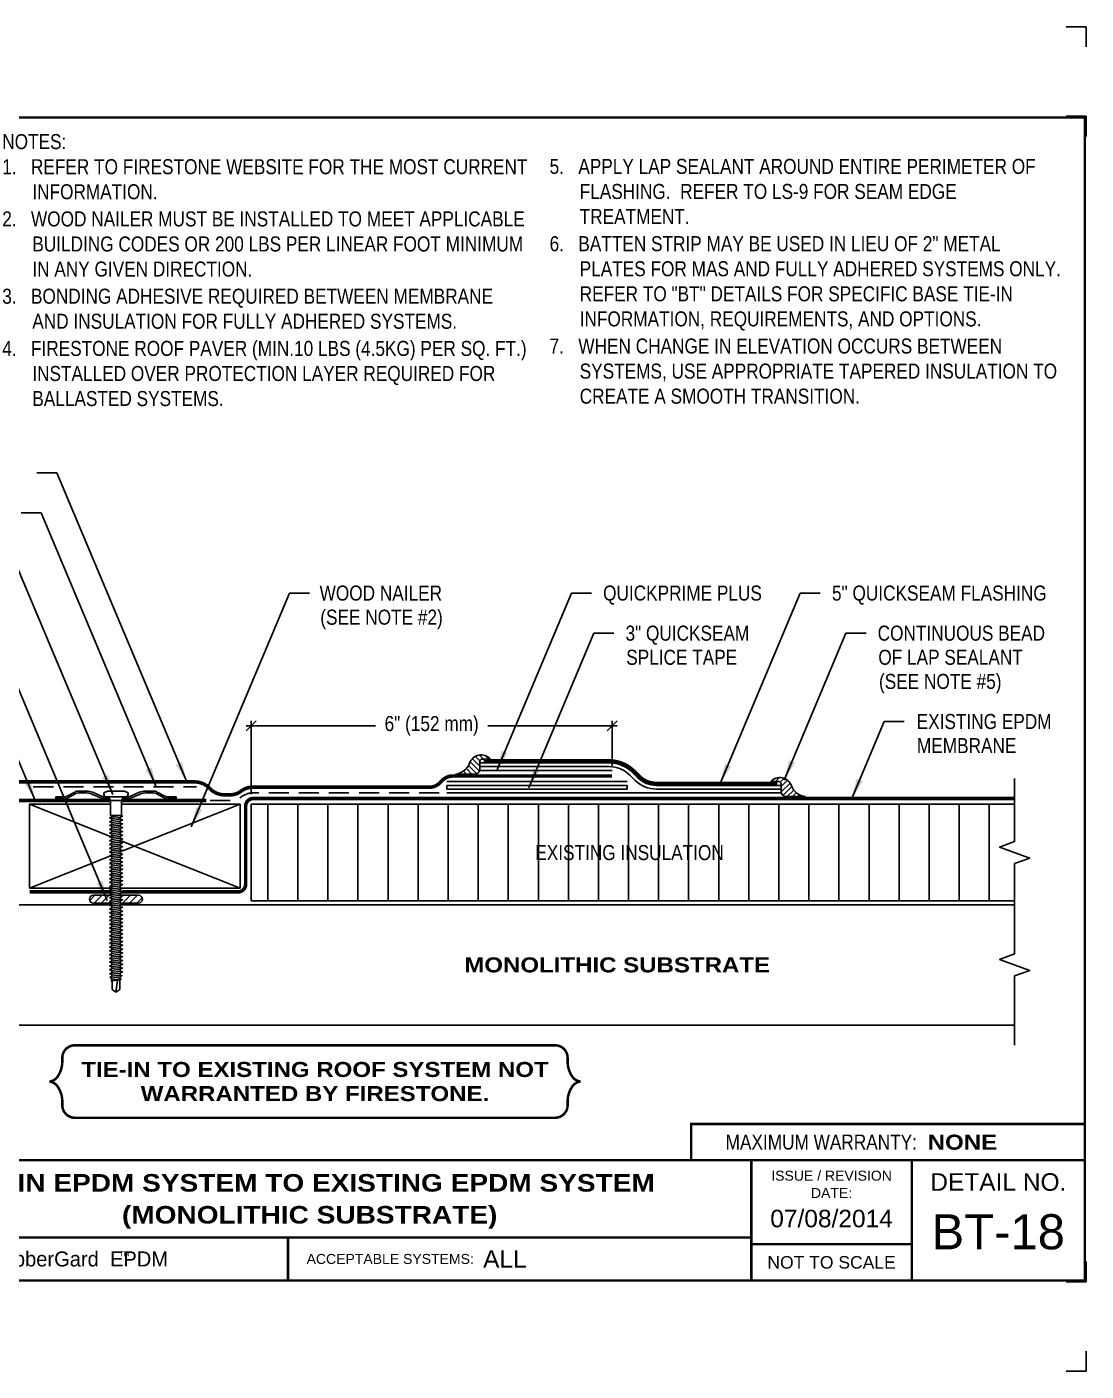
# Model space of a CAD drawing. Header units: inches. Extents: x 121.4 to 141.5, y -141.9 to -125.2.
# Drawn here: x 128.27 to 141.48, y -141.92 to -125.15 of the extents above; entities that cross this region are included whole.
import ezdxf
from ezdxf.enums import TextEntityAlignment as Align

# ---------------------------------------------------------------- set-up
doc = ezdxf.new("R2010")
doc.units = ezdxf.units.IN
doc.header["$MEASUREMENT"] = 0
doc.linetypes.add('HIDDEN', pattern=[0.375, 0.25, -0.125])
doc.layers.get('0').update_dxf_attribs({"linetype": 'CONTINUOUS'})
doc.layers.get('DEFPOINTS').update_dxf_attribs({"linetype": 'CONTINUOUS'})
for name, color, linetype in [('FSBP-ACCESSORY-FIRESTONE', 7, 'CONTINUOUS'), ('FSBP-ADHESIVE', 1, 'HIDDEN'), ('FSBP-ANNO-NOTE', 7, 'CONTINUOUS'), ('FSBP-INSULATION', 7, 'CONTINUOUS'), ('FSBP-MEMBRANE', 7, 'CONTINUOUS'), ('FSBP-SEALANTS', 1, 'CONTINUOUS'), ('FSBP-SUBSTRATE-GENERIC', 9, 'CONTINUOUS'), ('FSBP-TTLB', 7, 'CONTINUOUS'), ('FSBP-TTLB-BORDER', 7, 'CONTINUOUS'), ('FSBP-TTLB-TEXT', 7, 'CONTINUOUS'), ('FSBP-WOOD', 7, 'CONTINUOUS')]:
    doc.layers.add(name, color=color, linetype=linetype)
doc.styles.add('FSBP_ARIAL', font='arial.ttf')
doc.styles.add('FSBP_ARIAL_BOLD', font='')
doc.styles.add('FSBP_ARIAL_NAR', font='ARIALN.TTF')
doc.styles.add('FSBP_BANKGOTHIC', font='bgothm.ttf')
doc.styles.get('FSBP_ARIAL_BOLD').set_extended_font_data('Arial Black')
doc.linetypes.add('ZIGZAG', pattern='A,0.0001,-0.2,[131,ltypeshp.shx,S=0.2,R=0,X=-0.2,Y=0],-0.4,[131,ltypeshp.shx,S=0.2,R=180,X=0.2,Y=0],-0.2', length=0.8001)
doc.dimstyles.new('FSBP-DIM', dxfattribs={"dimtxt": 0.1875, "dimasz": 0.125, "dimexe": 0.0625, "dimexo": 0.125, "dimgap": 0.125, "dimtad": 0, "dimdec": 0, "dimzin": 1, "dimdsep": 46, "dimlunit": 4, "dimtxsty": 'FSBP_ARIAL_NAR', "dimblk": 'OBLIQUE', "dimcen": 0.09375, "dimdle": 0.0625, "dimclrd": 256, "dimclre": 256, "dimclrt": 256, "dimadec": 0, "dimazin": 0, "dimtfac": 1, "dimtdec": 0, "dimtmove": 1, "dimatfit": 3, "dimfxl": 1, "dimtolj": 1, "dimtzin": 0, "dimlwd": -1, "dimlwe": -1, "dimarcsym": 0})
doc.dimstyles.new('FSBP-LEADER', dxfattribs={"dimtxt": 0.1875, "dimasz": 0.25, "dimexe": 0.0625, "dimexo": 0.125, "dimgap": 0.125, "dimtad": 0, "dimtih": 1, "dimtoh": 1, "dimdec": 4, "dimzin": 0, "dimdsep": 46, "dimlunit": 4, "dimtxsty": 'FSBP_ARIAL_NAR', "dimcen": 0.09375, "dimclrd": 256, "dimclre": 256, "dimclrt": 256, "dimadec": 0, "dimazin": 0, "dimtfac": 1, "dimtdec": 4, "dimtofl": 0, "dimtmove": 0, "dimatfit": 3, "dimfxl": 1, "dimtolj": 1, "dimtzin": 0, "dimlwd": -1, "dimlwe": -1, "dimarcsym": 0})

# ---------------------------------------------------------------- blocks, each defined once
blk = doc.blocks.new('_OBLIQUE')
at = {"color": 0, "linetype": 'ByBlock'}
blk.add_line((-0.5, -0.5), (0.5, 0.5), dxfattribs=at)
blk = doc.blocks.new('*D5')
at = {"layer": 'DEFPOINTS', "color": 0, "transparency": 16777216}
for p in [(131.0656954026679, -133.8695682492737), (135.565695402668, -134.4949217378922), (131.0656954026679, -134.8455467378922)]:
    blk.add_point(p, dxfattribs=at)
at = {"layer": 'FSBP-ANNO-NOTE', "transparency": 16777216}
for p, q in [((131.0031954026679, -133.8695682492737), (132.6138707096257, -133.8695682492737)), ((131.0656954026679, -134.7205467378922), (131.0656954026679, -133.8070682492737)), ((135.628195402668, -133.8695682492737), (134.0175200957103, -133.8695682492737)), ((135.565695402668, -134.3699217378922), (135.565695402668, -133.8070682492737))]:
    blk.add_line(p, q, dxfattribs=at)
at = {"layer": 'FSBP-ANNO-NOTE', "transparency": 16777216, "xscale": 0.125, "yscale": 0.125, "zscale": 0.125, "rotation": 180}
blk.add_blockref('_OBLIQUE', (131.0656954026679, -133.8695682492737), dxfattribs=at)
at = {"layer": 'FSBP-ANNO-NOTE', "transparency": 16777216, "xscale": 0.125, "yscale": 0.125, "zscale": 0.125}
blk.add_blockref('_OBLIQUE', (135.565695402668, -133.8695682492737), dxfattribs=at)
at = {"layer": 'FSBP-ANNO-NOTE', "transparency": 16777216, "insert": (133.315695402668, -133.8695682492737), "char_height": 0.1875, "attachment_point": 5, "style": 'FSBP_ARIAL_NAR'}
blk.add_mtext('\\A1;6" (152 mm)', dxfattribs=at)
blk = doc.blocks.new('TTLB-EPDM_2')
at = {"layer": 'DEFPOINTS', "linetype": 'Continuous', "ltscale": 1.75}
for points in [[(20.01562500000003, 13.88083333333333), (20.01562500000003, 14.13083333333333), (19.76562500000003, 14.13083333333333)], [(20.01562500000003, -2.380833333333342), (20.01562500000003, -2.630833333333342), (19.76562500000003, -2.630833333333342)]]:
    blk.add_lwpolyline(points, dxfattribs=at)
at = {"layer": 'DEFPOINTS', "color": 1}
for points in [[(20.015625, 12.765625), (20.015625, 13.015625), (19.765625, 13.015625)], [(20.015625, -1.265625), (20.015625, -1.515625), (19.765625, -1.515625)]]:
    blk.add_lwpolyline(points, dxfattribs=at)
at = {"layer": 'FSBP-TTLB', "const_width": 0.03125}
blk.add_lwpolyline([(15.09028770518938, 0), (20, 0), (20, 0.4512598240669945), (15.09028770518938, 0.4512598240669945)], close=True, dxfattribs=at)
for points in [[(0, 0), (0, -1.5), (20, -1.5), (20, 0), (0, 0)], [(15.84028770518938, 0), (15.84028770518938, -0.9643749050531198)], [(17.84110496735593, 0), (17.84110496735593, -1.5)], [(20, 0), (20, -1.5)], [(4.825208527206769, -0.9643749050531198), (15.84028770518938, -0.9643749050531198)], [(15.84028770518938, -0.9643749050531198), (15.84028770518938, -1.5)], [(15.84028770518938, -1.048740175933006), (17.84110496735593, -1.048740175933006)]]:
    blk.add_lwpolyline(points, dxfattribs=at)
at = {"layer": 'FSBP-TTLB-BORDER', "const_width": 0.03125}
blk.add_lwpolyline([(20, 0), (20, 13), (0, 13), (0, 0)], dxfattribs=at)
at = {"layer": 'FSBP-TTLB-TEXT', "const_width": 0.03125}
blk.add_lwpolyline([(10.06152282927678, -0.9643749050531198), (10.06152282927678, -1.5)], dxfattribs=at)
at = {"layer": 'FSBP-TTLB-TEXT', "style": 'FSBP_ARIAL_NAR'}
blk.add_text('MAXIMUM WARRANTY:', height=0.1875, dxfattribs=at).set_placement((17.90516569312837, 0.2256299120335257), align=Align.MIDDLE_RIGHT)
at = {"layer": 'FSBP-TTLB-TEXT'}
for s, height, style, p in [('ISSUE / REVISION', 0.125, 'FSBP_ARIAL', (16.84069633627263, -0.1938496373466023)), ('DETAIL NO.', 0.21875, 'FSBP_ARIAL', (18.92055248367797, -0.2724398367368792)), ('DATE:', 0.125, 'FSBP_ARIAL', (16.84069633627263, -0.409973105348854)), ('RubberGard  EPDM', 0.1875, 'FSBP_BANKGOTHIC', (7.443365678241776, -1.23218745252656)), ('TM', 0.0625, 'FSBP_BANKGOTHIC', (8.023397742165457, -1.169706269210366)), ('NOT TO SCALE', 0.15625, 'FSBP_ARIAL', (16.84069633627263, -1.274370087966503))]:
    blk.add_text(s, height=height, dxfattribs=dict(at, style=style)).set_placement(p, align=Align.MIDDLE_CENTER)
at = {"layer": 'FSBP-TTLB-TEXT', "style": 'FSBP_ARIAL'}
blk.add_text('ACCEPTABLE SYSTEMS:', height=0.125, dxfattribs=at).set_placement((10.29281281591562, -1.23218745252656), align=Align.MIDDLE_LEFT)
at = {"layer": 'FSBP-TTLB-TEXT'}
for tag, height, style, p in [('MAXIMUM_WARRANTY', 0.1875, 'FSBP_ARIAL_BOLD', (18.03987100774941, 0.2240244307510579)), ('ACCPT_SYSTEMS', 0.21875, 'FSBP_ARIAL', (12.49438170418193, -1.23218745252656))]:
    blk.add_attdef(tag, text='', height=height, dxfattribs=dict(at, style=style)).set_placement(p, align=Align.MIDDLE_LEFT)
for tag, height, style, p in [('DETAIL_DESCP_LINE_1', 0.21875, 'FSBP_ARIAL_BOLD', (10.33118450231211, -0.2831249841755152)), ('DETAIL_DESCP_LINE_2', 0.21875, 'FSBP_ARIAL_BOLD', (10.33118450231211, -0.6812499208775904)), ('ISSUE_REV_DATE', 0.21875, 'FSBP_ARIAL', (16.84069633627263, -0.7282559425942452)), ('DETAIL_NUMBER', 0.4375, 'FSBP_ARIAL', (18.91941590748775, -0.8931630692489421))]:
    blk.add_attdef(tag, text='', height=height, dxfattribs=dict(at, style=style)).set_placement(p, align=Align.MIDDLE_CENTER)
blk = doc.blocks.new('FSBP_AP_FASTENER_01')
at = {"layer": 'FSBP-ACCESSORY-FIRESTONE'}
for p, q in [((-0.125, 0.04849224421338505), (-0.09375, -0.01400775578661495)), ((0.09375, -0.01400775578661495), (0.125, 0.04849224421338505)), ((-0.09375, -0.01400775578661495), (-0.09375, -0.264007755786615)), ((-0.09375, -0.01400775578661495), (0.09375, -0.01400775578661495)), ((0.09375, -0.01400775578661495), (0.09375, -0.264007755786615)), ((-0.09375, -0.264007755786615), (-0.0703125, -0.2840970415008996)), ((-0.0703125, -0.3156643085181585), (-0.0703125, -0.3472315755354103)), ((-0.0703125, -0.3787988425526763), (-0.0703125, -0.410366109569928)), ((-0.0703125, -0.4419333765871798), (-0.0703125, -0.4735006436044458)), ((0.0703125, -0.2955750228038667), (0.0703125, -0.3271422898211327)), ((0.0703125, -0.3587095568383845), (0.0703125, -0.3902768238556433)), ((0.0703125, -0.4218440908729022), (0.0703125, -0.453411357890154)), ((-0.0703125, -0.5050679106216975), (-0.0703125, -0.5366351776389564)), ((-0.0703125, -0.5682024446562153), (-0.0703125, -0.599769711673467)), ((-0.0703125, -0.631336978690733), (-0.0703125, -0.6629042457079848)), ((0.0703125, -0.4849786249074128), (0.0703125, -0.5165458919246717)), ((0.0703125, -0.5481131589419235), (0.0703125, -0.5796804259591894)), ((0.0703125, -0.6112476929764412), (0.0703125, -0.6428149599937001)), ((-0.0703125, -0.6944715127252366), (-0.0703125, -0.7260387797425025)), ((-0.0703125, -0.7576060467597543), (-0.0703125, -0.7891733137770132)), ((-0.0703125, -0.820740580794272), (-0.0703125, -0.8523078478115238)), ((-0.0703125, -0.8838751148287898), (-0.0703125, -0.9154423818460415)), ((0.0703125, -0.674382227010959), (0.0703125, -0.7059494940282107)), ((0.0703125, -0.7375167610454696), (0.0703125, -0.7690840280627285)), ((0.0703125, -0.8006512950799802), (0.0703125, -0.8322185620972462)), ((0.0703125, -0.863785829114498), (0.0703125, -0.8953530961317568)), ((-0.0703125, -0.9470096488632933), (-0.0703125, -0.9785769158805593)), ((-0.0703125, -1.010144182897811), (-0.0703125, -1.04171144991507)), ((-0.0703125, -1.073278716932329), (-0.0703125, -1.104845983949581)), ((0.0703125, -0.9269203631490157), (0.0703125, -0.9584876301662675)), ((0.0703125, -0.9900548971835264), (0.0703125, -1.021622164200785)), ((0.0703125, -1.053189431218037), (0.0703125, -1.084756698235303)), ((0.0703125, -1.116323965252555), (0.0703125, -1.147891232269814)), ((-0.0703125, -1.136413250966847), (-0.0703125, -1.167980517984098)), ((-0.0703125, -1.19954778500135), (-0.0703125, -1.231115052018616)), ((-0.0703125, -1.262682319035868), (-0.0703125, -1.294249586053127)), ((-0.0703125, -1.325816853070386), (-0.0703125, -1.357384120087637)), ((0.0703125, -1.179458499287072), (0.0703125, -1.211025766304324)), ((0.0703125, -1.242593033321583), (0.0703125, -1.274160300338842)), ((0.0703125, -1.305727567356094), (0.0703125, -1.33729483437336)), ((-0.0703125, -1.388951387104903), (-0.0703125, -1.420518654122155)), ((-0.0703125, -1.452085921139407), (-0.0703125, -1.483653188156673)), ((-0.0703125, -1.515220455173925), (-0.0703125, -1.546787722191183)), ((0.0703125, -1.368862101390611), (0.0703125, -1.40042936840787)), ((0.0703125, -1.431996635425129), (0.0703125, -1.463563902442381)), ((0.0703125, -1.49513116945964), (0.0703125, -1.526698436476899)), ((0.0703125, -1.558265703494151), (0.0703125, -1.589832970511416)), ((-0.0703125, -1.578354989208442), (-0.0703125, -1.609922256225694)), ((-0.0703125, -1.64148952324296), (-0.0703125, -1.673056790260212)), ((-0.0703125, -1.704624057277464), (-0.0703125, -1.73619132429473)), ((-0.0703125, -1.767758591311981), (-0.0703125, -1.79932585832924)), ((0.0703125, -1.621400237528668), (0.0703125, -1.652967504545927)), ((0.0703125, -1.684534771563186), (0.0703125, -1.716102038580438)), ((0.0703125, -1.747669305597697), (0.0703125, -1.779236572614955)), ((-0.0703125, -1.830893125346499), (-0.0703125, -1.862460392363751)), ((-0.0703125, -1.894027659381017), (-0.0703125, -1.925594926398269)), ((-0.0703125, -1.95716219341552), (-0.0703125, -1.988729460432786)), ((0.0703125, -1.810803839632207), (0.0703125, -1.842371106649473)), ((0.0703125, -1.873938373666725), (0.0703125, -1.905505640683984)), ((0.0703125, -1.937072907701243), (0.0703125, -1.968640174718495)), ((0.0703125, -2.000207441735753), (0.0703125, -2.031774708753012)), ((-0.0703125, -2.020296727450038), (-0.0703125, -2.051863994467297)), ((-0.0703125, -2.083431261484556), (-0.0703125, -2.114998528501808)), ((-0.0703125, -2.146565795519074), (-0.0703125, -2.178133062536325)), ((-0.0703125, -2.209700329553577), (-0.0703125, -2.241267596570843)), ((0.0703125, -2.063341975770264), (0.0703125, -2.09490924278753)), ((0.0703125, -2.126476509804782), (0.0703125, -2.158043776822041)), ((0.0703125, -2.189611043839299), (0.0703125, -2.221178310856551)), ((-0.0703125, -2.272834863588095), (-0.0703125, -2.304402130605354)), ((-0.0703125, -2.335969397622613), (-0.0703125, -2.367536664639864)), ((-0.0703125, -2.39910393165713), (-0.0703125, -2.430671198674382)), ((0.0703125, -2.25274557787381), (0.0703125, -2.284312844891069)), ((0.0703125, -2.315880111908321), (0.0703125, -2.347447378925587)), ((0.0703125, -2.379014645942839), (0.0703125, -2.410581912960097)), ((0.0703125, -2.442149179977356), (0.0703125, -2.473716446994608)), ((-0.0703125, -2.462238465691634), (-0.0703125, -2.4938057327089)), ((-0.0703125, -2.525372999726152), (-0.0703125, -2.55694026674341)), ((-0.0703125, -2.588507533760669), (-0.0703125, -2.620074800777921)), ((-0.0703125, -2.651642067795187), (-0.0703125, -2.683209334812439)), ((0.0703125, -2.505283714011867), (0.0703125, -2.536850981029126)), ((0.0703125, -2.568418248046378), (0.0703125, -2.599985515063644)), ((0.0703125, -2.631552782080895), (0.0703125, -2.663120049098154)), ((-0.0703125, -2.714776601829691), (-0.0703125, -2.746343868846957)), ((-0.0703125, -2.777911135864208), (-0.0703125, -2.809478402881467)), ((-0.0703125, -2.841045669898726), (-0.0703125, -2.872612936915978)), ((-0.0703125, -2.904180203933244), (-0.0703125, -2.935747470950496)), ((0.0703125, -2.694687316115413), (0.0703125, -2.726254583132665)), ((0.0703125, -2.757821850149924), (0.0703125, -2.789389117167183)), ((0.0703125, -2.820956384184434), (0.0703125, -2.8525236512017)), ((0.0703125, -2.884090918218952), (0.0703125, -2.915658185236211)), ((-0.0703125, -2.967314737967747), (-0.0703125, -2.998882004985013)), ((-0.0625, -3.154632755786622), (-0.0625, -3.013549567065063)), ((0, -3.201507755786615), (0.02460623630038583, -3.00110581902215)), ((0.0625, -3.154632755786601), (0.0625, -2.995692424207924)), ((0.0703125, -2.94722545225347), (0.0703125, -2.978792719270722)), ((0, -3.201507755786615), (-0.06250000000001421, -3.154632755786615)), ((0.0625, -3.154632755786615), (0, -3.201507755786615))]:
    blk.add_line(p, q, dxfattribs=at)
blk.add_lwpolyline([(0.1875, 0.04849224421338505, 0.1250000000000271), (0.203125, 0.110992244213385), (0.140625, 0.142242244213385), (-0.140625, 0.142242244213385), (-0.203125, 0.110992244213385, 0.1250000000000271), (-0.1875, 0.04849224421338505)], format="xyb", close=True, dxfattribs=at)
for points in [[(-0.109375, -0.3054610321523867), (-0.0703125, -0.2840970415008996), (0.0703125, -0.264007755786615), (0.109375, -0.2742110321523867), (0.0703125, -0.2955750228038667), (-0.0703125, -0.3156643085181585)], [(-0.109375, -0.3685955661869045), (-0.0703125, -0.3472315755354103), (0.0703125, -0.3271422898211327), (0.109375, -0.3373455661869045), (0.0703125, -0.3587095568383845), (-0.0703125, -0.3787988425526763)], [(-0.109375, -0.431730100221408), (-0.0703125, -0.410366109569928), (0.0703125, -0.3902768238556433), (0.109375, -0.400480100221408), (0.0703125, -0.4218440908729022), (-0.0703125, -0.4419333765871798)], [(-0.109375, -0.4948646342559258), (-0.0703125, -0.4735006436044458), (0.0703125, -0.453411357890154), (0.109375, -0.4636146342559258), (0.0703125, -0.4849786249074128), (-0.0703125, -0.5050679106216975)], [(-0.109375, -0.5579991682904435), (-0.0703125, -0.5366351776389564), (0.0703125, -0.5165458919246717), (0.109375, -0.5267491682904435), (0.0703125, -0.5481131589419235), (-0.0703125, -0.5682024446562153)], [(-0.109375, -0.6211337023249612), (-0.0703125, -0.599769711673467), (0.0703125, -0.5796804259591894), (0.109375, -0.5898837023249612), (0.0703125, -0.6112476929764412), (-0.0703125, -0.631336978690733)], [(-0.109375, -0.6842682363594648), (-0.0703125, -0.6629042457079848), (0.0703125, -0.6428149599937001), (0.109375, -0.6530182363594648), (0.0703125, -0.674382227010959), (-0.0703125, -0.6944715127252366)], [(-0.109375, -0.7474027703939825), (-0.0703125, -0.7260387797425025), (0.0703125, -0.7059494940282107), (0.109375, -0.7161527703939825), (0.0703125, -0.7375167610454696), (-0.0703125, -0.7576060467597543)], [(-0.109375, -0.8105373044285002), (-0.0703125, -0.7891733137770132), (0.0703125, -0.7690840280627285), (0.109375, -0.7792873044285002), (0.0703125, -0.8006512950799802), (-0.0703125, -0.820740580794272)], [(-0.109375, -0.873671838463018), (-0.0703125, -0.8523078478115238), (0.0703125, -0.8322185620972462), (0.109375, -0.842421838463018), (0.0703125, -0.863785829114498), (-0.0703125, -0.8838751148287898)], [(-0.109375, -0.9368063724975215), (-0.0703125, -0.9154423818460415), (0.0703125, -0.8953530961317568), (0.109375, -0.9055563724975215), (0.0703125, -0.9269203631490157), (-0.0703125, -0.9470096488632933)], [(-0.109375, -0.9999409065320393), (-0.0703125, -0.9785769158805593), (0.0703125, -0.9584876301662675), (0.109375, -0.9686909065320393), (0.0703125, -0.9900548971835264), (-0.0703125, -1.010144182897811)], [(-0.109375, -1.063075440566557), (-0.0703125, -1.04171144991507), (0.0703125, -1.021622164200785), (0.109375, -1.031825440566557), (0.0703125, -1.053189431218037), (-0.0703125, -1.073278716932329)], [(-0.109375, -1.126209974601075), (-0.0703125, -1.104845983949581), (0.0703125, -1.084756698235303), (0.109375, -1.094959974601075), (0.0703125, -1.116323965252555), (-0.0703125, -1.136413250966847)], [(-0.109375, -1.189344508635578), (-0.0703125, -1.167980517984098), (0.0703125, -1.147891232269814), (0.109375, -1.158094508635578), (0.0703125, -1.179458499287072), (-0.0703125, -1.19954778500135)], [(-0.109375, -1.252479042670096), (-0.0703125, -1.231115052018616), (0.0703125, -1.211025766304324), (0.109375, -1.221229042670096), (0.0703125, -1.242593033321583), (-0.0703125, -1.262682319035868)], [(-0.109375, -1.315613576704614), (-0.0703125, -1.294249586053127), (0.0703125, -1.274160300338842), (0.109375, -1.284363576704614), (0.0703125, -1.305727567356094), (-0.0703125, -1.325816853070386)], [(-0.109375, -1.378748110739132), (-0.0703125, -1.357384120087637), (0.0703125, -1.33729483437336), (0.109375, -1.347498110739132), (0.0703125, -1.368862101390611), (-0.0703125, -1.388951387104903)], [(-0.109375, -1.441882644773635), (-0.0703125, -1.420518654122155), (0.0703125, -1.40042936840787), (0.109375, -1.410632644773635), (0.0703125, -1.431996635425129), (-0.0703125, -1.452085921139407)], [(-0.109375, -1.505017178808153), (-0.0703125, -1.483653188156673), (0.0703125, -1.463563902442381), (0.109375, -1.473767178808153), (0.0703125, -1.49513116945964), (-0.0703125, -1.515220455173925)], [(-0.109375, -1.568151712842671), (-0.0703125, -1.546787722191183), (0.0703125, -1.526698436476899), (0.109375, -1.536901712842671), (0.0703125, -1.558265703494151), (-0.0703125, -1.578354989208442)], [(-0.109375, -1.631286246877188), (-0.0703125, -1.609922256225694), (0.0703125, -1.589832970511416), (0.109375, -1.600036246877188), (0.0703125, -1.621400237528668), (-0.0703125, -1.64148952324296)], [(-0.109375, -1.694420780911692), (-0.0703125, -1.673056790260212), (0.0703125, -1.652967504545927), (0.109375, -1.663170780911692), (0.0703125, -1.684534771563186), (-0.0703125, -1.704624057277464)], [(-0.109375, -1.75755531494621), (-0.0703125, -1.73619132429473), (0.0703125, -1.716102038580438), (0.109375, -1.72630531494621), (0.0703125, -1.747669305597697), (-0.0703125, -1.767758591311981)], [(-0.109375, -1.820689848980727), (-0.0703125, -1.79932585832924), (0.0703125, -1.779236572614955), (0.109375, -1.789439848980727), (0.0703125, -1.810803839632207), (-0.0703125, -1.830893125346499)], [(-0.109375, -1.883824383015245), (-0.0703125, -1.862460392363751), (0.0703125, -1.842371106649473), (0.109375, -1.852574383015245), (0.0703125, -1.873938373666725), (-0.0703125, -1.894027659381017)], [(-0.109375, -1.946958917049749), (-0.0703125, -1.925594926398269), (0.0703125, -1.905505640683984), (0.109375, -1.915708917049749), (0.0703125, -1.937072907701243), (-0.0703125, -1.95716219341552)], [(-0.109375, -2.010093451084266), (-0.0703125, -1.988729460432786), (0.0703125, -1.968640174718495), (0.109375, -1.978843451084266), (0.0703125, -2.000207441735753), (-0.0703125, -2.020296727450038)], [(-0.109375, -2.073227985118784), (-0.0703125, -2.051863994467297), (0.0703125, -2.031774708753012), (0.109375, -2.041977985118784), (0.0703125, -2.063341975770264), (-0.0703125, -2.083431261484556)], [(-0.109375, -2.136362519153302), (-0.0703125, -2.114998528501808), (0.0703125, -2.09490924278753), (0.109375, -2.105112519153302), (0.0703125, -2.126476509804782), (-0.0703125, -2.146565795519074)], [(-0.109375, -2.199497053187805), (-0.0703125, -2.178133062536325), (0.0703125, -2.158043776822041), (0.109375, -2.168247053187805), (0.0703125, -2.189611043839299), (-0.0703125, -2.209700329553577)], [(-0.109375, -2.262631587222323), (-0.0703125, -2.241267596570843), (0.0703125, -2.221178310856551), (0.109375, -2.231381587222323), (0.0703125, -2.25274557787381), (-0.0703125, -2.272834863588095)], [(-0.109375, -2.325766121256841), (-0.0703125, -2.304402130605354), (0.0703125, -2.284312844891069), (0.109375, -2.294516121256841), (0.0703125, -2.315880111908321), (-0.0703125, -2.335969397622613)], [(-0.109375, -2.388900655291359), (-0.0703125, -2.367536664639864), (0.0703125, -2.347447378925587), (0.109375, -2.357650655291359), (0.0703125, -2.379014645942839), (-0.0703125, -2.39910393165713)], [(-0.109375, -2.452035189325862), (-0.0703125, -2.430671198674382), (0.0703125, -2.410581912960097), (0.109375, -2.420785189325862), (0.0703125, -2.442149179977356), (-0.0703125, -2.462238465691634)], [(-0.109375, -2.51516972336038), (-0.0703125, -2.4938057327089), (0.0703125, -2.473716446994608), (0.109375, -2.48391972336038), (0.0703125, -2.505283714011867), (-0.0703125, -2.525372999726152)], [(-0.109375, -2.578304257394898), (-0.0703125, -2.55694026674341), (0.0703125, -2.536850981029126), (0.109375, -2.547054257394898), (0.0703125, -2.568418248046378), (-0.0703125, -2.588507533760669)], [(-0.109375, -2.641438791429415), (-0.0703125, -2.620074800777921), (0.0703125, -2.599985515063644), (0.109375, -2.610188791429415), (0.0703125, -2.631552782080895), (-0.0703125, -2.651642067795187)], [(-0.109375, -2.704573325463919), (-0.0703125, -2.683209334812439), (0.0703125, -2.663120049098154), (0.109375, -2.673323325463919), (0.0703125, -2.694687316115413), (-0.0703125, -2.714776601829691)], [(-0.109375, -2.767707859498437), (-0.0703125, -2.746343868846957), (0.0703125, -2.726254583132665), (0.109375, -2.736457859498437), (0.0703125, -2.757821850149924), (-0.0703125, -2.777911135864208)], [(-0.109375, -2.830842393532954), (-0.0703125, -2.809478402881467), (0.0703125, -2.789389117167183), (0.109375, -2.799592393532954), (0.0703125, -2.820956384184434), (-0.0703125, -2.841045669898726)], [(-0.109375, -2.893976927567472), (-0.0703125, -2.872612936915978), (0.0703125, -2.8525236512017), (0.109375, -2.862726927567472), (0.0703125, -2.884090918218952), (-0.0703125, -2.904180203933244)], [(-0.099609375, -2.955716372316267), (-0.0703125, -2.935747470950496), (0.0703125, -2.915658185236211), (0.099609375, -2.927256550887698), (0.0703125, -2.94722545225347), (-0.0703125, -2.967314737967747)], [(-0.0849609375, -3.008866455667892), (-0.0703125, -2.998882004985013), (0.0703125, -2.978792719270722), (0.0849609375, -2.984591902096462), (0.0703125, -2.994576352779355), (-0.0703125, -3.014665638493632)]]:
    blk.add_lwpolyline(points, close=True, dxfattribs=at)
blk.add_lwpolyline([(-0.09375, -0.264007755786615), (0.09375, -0.264007755786615)], dxfattribs=at)
blk = doc.blocks.new('FSBP_AP_FASTENER_W_2inPLATE_1')
blk.add_line((-0.125, 0.03125), (0.125, 0.03125))
at = {"layer": 'FSBP-ACCESSORY-FIRESTONE'}
for p, q in [((-0.125, 0), (-0.109375, 0)), ((0.125, 0), (0.1093749999999858, 0))]:
    blk.add_line(p, q, dxfattribs=at)
for points in [[(-1, 0), (-0.8440621258972953, 0, 0.125489241710454), (-0.7991697386460004, 0.01144729003925704), (-0.6692681354566616, 0.08230270996074296, -0.1254892417105026), (-0.6243757482053525, 0.09375), (-0.4888144254886129, 0.09375, -0.1015700823222099), (-0.4026445789244235, 0.07606297531646078), (-0.24285132786963, 0.007580153435810644, 0.1015700823222143), (-0.2059213936278326, 0), (-0.125, 0), (-0.125, 0.03125), (-0.2059213936278326, 0.03125, -0.1015700823222341), (-0.2305413497890356, 0.03630343562389271), (-0.3903346008438291, 0.1047862575045144, 0.1015700823222067), (-0.4888144254886129, 0.125), (-0.6243757482053525, 0.125, 0.1254892417105185), (-0.6842322645404408, 0.109736946614305), (-0.8141338677297654, 0.0388815266928475, -0.1254892417104541), (-0.8440621258972953, 0.03125), (-1, 0.03125)], [(1, 0), (0.8440621258972953, 0, -0.125489241710454), (0.7991697386460004, 0.01144729003925704), (0.6692681354566616, 0.08230270996074296, 0.1254892417105026), (0.6243757482053525, 0.09375), (0.4888144254886129, 0.09375, 0.1015700823222099), (0.4026445789244235, 0.07606297531646078), (0.24285132786963, 0.007580153435810644, -0.1015700823222143), (0.2059213936278326, 0), (0.125, 0), (0.125, 0.03125), (0.2059213936278326, 0.03125, 0.1015700823222341), (0.2305413497890356, 0.03630343562389271), (0.3903346008438291, 0.1047862575045144, -0.1015700823222067), (0.4888144254886129, 0.125), (0.6243757482053525, 0.125, -0.1254892417105185), (0.6842322645404408, 0.109736946614305), (0.8141338677297654, 0.0388815266928475, 0.1254892417104541), (0.8440621258972953, 0.03125), (1, 0.03125)]]:
    blk.add_lwpolyline(points, format="xyb", close=True, dxfattribs=at)
blk.add_blockref('FSBP_AP_FASTENER_01', (0, -0.01724224421337794), dxfattribs=at)

msp = doc.modelspace()

# ---------------------------------------------------------------- hatches: boundary and pattern name
at = {"layer": 'FSBP-INSULATION'}
h = msp.add_hatch(dxfattribs=at)
h.set_pattern_fill('LINE', color=256, scale=3, angle=90, style=0)
h.set_pattern_definition([(90, (127.520771305177, -18.11442794683901), (-0.375, 2.296136913416957e-17), [])])
h.paths.add_polyline_path([(140.5867104238785, -136.0535154878924), (140.5867104238785, -135.4499998628923), (140.3992104238785, -135.3817554439674), (140.5867104238784, -135.3135110250426), (140.5867104238783, -134.8464842378923), (131.0656954026683, -134.8464842378923), (131.065695402668, -136.0535154878923)])
h.paths.add_polyline_path([(122.3386918370309, -134.8464842378928), (122.3386918370309, -135.4499998628922), (122.5261918370309, -135.5182442818171), (122.3386918370309, -135.5864887007421), (122.3386918370309, -136.0535154878922), (128.2531954026678, -136.0535154878922), (128.2531954026678, -134.8464842378929)])
h.paths.add_polyline_path([(134.5594711436189, -135.5954530518418), (137.0076507138781, -135.5954530518418), (137.0076507138781, -135.3044187748977), (134.5594711436189, -135.3044187748977)], flags=24)
h.paths.add_polyline_path([(123.3188161893151, -135.5954530518421), (125.9935049683055, -135.5954530518421), (125.9935049683055, -135.304418774898), (123.3188161893151, -135.304418774898)], flags=24)
at = {"layer": 'FSBP-SEALANTS'}
h = msp.add_hatch(dxfattribs=at)
h.set_pattern_fill('ANSI31', color=256, scale=0.375, angle=90, style=0)
h.set_pattern_definition([(135, (101.4524563349799, -36.08152417592781), (-0.03314563036811942, -0.03314563036811941), [])])
h.paths.add_polyline_path([(134.0475937475327, -134.2839842378922, 0.5698368458057258), (133.7892735185375, -134.3345677640567, -0.29134878635615), (133.6140861456996, -134.4714842378922), (133.8535139700211, -134.4714842378923, 0.4142135623731783), (133.9160139700212, -134.4089842378923), (133.9160139700212, -134.2839842378922)])
h = msp.add_hatch(dxfattribs=at)
h.set_pattern_fill('ANSI31', color=256, scale=0.375, style=0)
h.set_pattern_definition([(45, (80.91386721820822, -0.6020181532338498), (-0.03314563036811941, 0.03314563036811942), [])])
h.paths.add_polyline_path([(137.8022785781011, -134.6158177640635, 0.5698368458213527), (137.5439583491034, -134.5652342378922), (137.675538126615, -134.5652342378922), (137.675538126615, -134.6902342378923, 0.4142135623731616), (137.738038126615, -134.7527342378923), (137.9774659509366, -134.7527342378922, -0.2913487863467037)])
h = msp.add_hatch(dxfattribs=at)
h.set_pattern_fill('ANSI31', color=256, scale=0.5, style=0)
h.set_pattern_definition([(45, (80.91386721820822, -0.6020181532338498), (-0.04419417382415922, 0.04419417382415922), [])])
h.paths.add_polyline_path([(129.6594454026682, -135.9823240816423), (129.4309297776681, -135.9823240816423), (129.4309297776681, -135.9824156489352), (129.4602266526681, -135.9900681062096), (129.4309297776681, -136.0060910991982), (129.4309297776681, -136.0297665494611), (129.4602266526681, -136.0374190067354), (129.4309297776681, -136.053441999724), (129.4309297776681, -136.077117449987), (129.4439837825361, -136.0805272066423), (129.6594454026682, -136.0805272066423, 1)])
h.paths.add_polyline_path([(129.3254610276681, -136.0211580634839), (129.296164152668, -136.0135056062096), (129.3254610276681, -135.997482613221), (129.3254610276681, -135.9823240816423), (129.0969454026682, -135.9823240816423, 1), (129.0969454026682, -136.0805272066423), (129.3254610276681, -136.0805272066424), (129.3254610276681, -136.0685089640098), (129.2961641526681, -136.0608565067354), (129.3254610276681, -136.0448335137468)])

# ---------------------------------------------------------------- linework, layer by layer
at = {"layer": 'FSBP-ADHESIVE', "linetype": 'ZIGZAG', "ltscale": 0.15}
for p, q in [((135.5656954026679, -134.4246092378922), (133.9160139700212, -134.4246092378922)), ((135.7531954026679, -134.5652342378922), (133.5031954026679, -134.5652342378922)), ((137.675538126615, -134.7058592378922), (133.5031954026679, -134.7058592378922))]:
    msp.add_line(p, q, dxfattribs=at)
at = {"layer": 'FSBP-ADHESIVE'}
msp.add_line((128.3469454026681, -134.6316422778158), (130.3822992584939, -134.6316422778159), dxfattribs=at)
at = {"layer": 'FSBP-ADHESIVE', "flags": 128}
msp.add_lwpolyline([(133.4094454026679, -134.7058592378922), (131.0891329026679, -134.7058592378922, 0.1593494899774842), (130.9457852903808, -134.7527342378926, -0.1593494899776216), (130.8024376780937, -134.7996092378929), (130.548145533444, -134.7996092378929)], format="xyb", dxfattribs=at)
at = {"layer": 'FSBP-ANNO-NOTE', "const_width": 0.03125}
msp.add_lwpolyline([(128.7087677840727, -138.0653927941592), (128.7087677840727, -138.0092786381763, -0.4142135623730565), (128.8650177840727, -137.8530286381763), (134.8549411285404, -137.8530286381763, -0.4142135623730944), (135.0111911285404, -138.0092786381763), (135.0111911285404, -138.0653927941592, 0.1409083258157957), (135.0696387547279, -138.2435338442621, 0.2244532195272858), (135.1737021724408, -138.304814884359, 0.2244532195272858), (135.0696387547279, -138.3660959244557, 0.1409083258157939), (135.0111911285404, -138.5442369745588), (135.0111911285404, -138.6003511305416, -0.414213562373095), (134.8549411285404, -138.7566011305416), (128.8650177840727, -138.7566011305416, -0.4142135623730553), (128.7087677840727, -138.6003511305416), (128.7087677840727, -138.5442369745588, 0.1409083258157957), (128.6503201578853, -138.3660959244557, 0.2244532195272858), (128.5462567401723, -138.304814884359, 0.2244532195272858), (128.6503201578853, -138.2435338442621, 0.1409083258157939)], format="xyb", close=True, dxfattribs=at)
at = {"layer": 'FSBP-INSULATION'}
for p, q in [((140.5867104238787, -134.8464842378924), (131.0656954026684, -134.8464842378923)), ((131.0656954026683, -134.8464842378922), (131.065695402668, -136.0535154878922)), ((131.0656954026681, -136.0535154878922), (140.5867104238786, -136.0535154878924))]:
    msp.add_line(p, q, dxfattribs=at)
msp.add_lwpolyline([(140.5867104238785, -136.0535154878924), (140.5867104238785, -135.5864887007422), (140.7742104238785, -135.5182442818173), (140.3992104238786, -135.3817554439674), (140.5867104238785, -135.3135110250425), (140.5867104238783, -134.526171737893)], dxfattribs=at)
at = {"layer": 'FSBP-MEMBRANE'}
msp.add_lwpolyline([(133.9160139700212, -134.3308592378922), (135.5263088841311, -134.3308592378922, -0.1989123673796732), (135.8246195574442, -134.4544235645792), (135.8861996433339, -134.5160036504691, 0.1989123673797246), (136.1182190559109, -134.6121092378922), (137.6755381266151, -134.6121092378922), (137.6755381266152, -134.6589842378922), (136.1182190559109, -134.6589842378922, -0.1989123673797012), (135.8530540129659, -134.5491492808372), (135.7914739270761, -134.4875691949473, 0.1989123673796843), (135.5263088841311, -134.3777342378922), (133.9160139700211, -134.3777342378922)], format="xyb", close=True, dxfattribs=at)
for points, const_width in [([(133.9628889700211, -134.3074217378922), (135.5263088841311, -134.3074217378922, -0.1989123673796622), (135.8411923726282, -134.4378507493952), (135.902772458518, -134.499430835285, 0.1989123673797177), (136.1182190559109, -134.5886717378923), (137.6286631266152, -134.5886717378922)], 0.046875), ([(122.3386918370309, -134.7302342378929), (125.6730351177959, -134.7302342378929, 0.174122625165732), (125.8731741414142, -134.6496092378923, -0.1741226251657343), (126.0733131650325, -134.5689842378917), (130.3733418565702, -134.5689842378919, -0.1925898157428635), (130.5467875285857, -134.6496092378924, 0.1925898157428786), (130.7202332006012, -134.7302342378929), (130.8024376780937, -134.7302342378929, 0.1675505501846761), (130.9397534314852, -134.6828904878926, -0.1675505501846906), (131.0770691848767, -134.6355467378923), (133.284905359723, -134.6355467378923, 0.1989123673796742), (133.4174878811955, -134.5806292593648), (133.4482779241404, -134.5498392164198, -0.1989123673797007), (133.5808604456129, -134.4949217378923), (135.565695402668, -134.4949217378923)], 0.045), ([(140.5867104238784, -134.7761717378924), (131.089132902668, -134.7761717378922, 0.4142135623730284), (130.995382902668, -134.8699217378923), (130.9953829026684, -135.8462108003923, -0.4142135623730951), (130.9016329026684, -135.9399608003923), (129.4496739558836, -135.9399608003923)], 0.045)]:
    msp.add_lwpolyline(points, format="xyb", dxfattribs=dict(at, const_width=const_width))
msp.add_lwpolyline([(133.503195402668, -134.6130467378923), (135.753195402668, -134.6130467378923), (135.753195402668, -134.6580467378922), (133.503195402668, -134.6580467378922)], close=True, dxfattribs=at)
at = {"layer": 'FSBP-MEMBRANE', "const_width": 0.045}
for points in [[(129.3074141526681, -134.7996092378917), (126.0031954026681, -134.7996092378917)], [(130.5031954026681, -134.7996092378917), (129.4489766526681, -134.7996092378917)]]:
    msp.add_lwpolyline(points, dxfattribs=at)
at = {"layer": 'FSBP-MEMBRANE'}
msp.add_lwpolyline([(129.3254610276681, -135.9399608003923, 0.045, 0.045, 0), (128.3000704026687, -135.9399608003923, 0, 0, 0)], format="xyseb", dxfattribs=at)
at = {"layer": 'FSBP-SEALANTS'}
for points in [[(133.6140861456994, -134.4714842378922, 0.2913487863468299), (133.7892735185351, -134.3345677640635, -0.5698368458213227), (134.0475937475327, -134.2839842378922), (133.9472639700212, -134.2839842378922, 0.414213562373095), (133.9160139700212, -134.3152342378923), (133.9160139700212, -134.4089842378923, -0.4142135623729951), (133.8535139700212, -134.4714842378923)], [(137.9774659509367, -134.7527342378922, -0.2913487863468299), (137.8022785781011, -134.6158177640635, 0.5698368458213227), (137.5439583491034, -134.5652342378922), (137.644288126615, -134.5652342378922, -0.414213562373095), (137.675538126615, -134.5964842378923), (137.675538126615, -134.6902342378923, 0.4142135623729951), (137.738038126615, -134.7527342378923)]]:
    msp.add_lwpolyline(points, format="xyb", close=True, dxfattribs=at)
for points in [[(129.3254610276681, -136.0805272066424), (129.0969454026682, -136.0805272066423, -0.9999999999999999), (129.0969454026682, -135.9823240816423), (129.3254610276681, -135.9823240816423)], [(129.4309297776681, -135.9823240816423), (129.6594454026682, -135.9823240816423, -0.9999999999999999), (129.6594454026682, -136.0805272066423), (129.4439837825361, -136.0805272066423)]]:
    msp.add_lwpolyline(points, format="xyb", dxfattribs=at)
at = {"layer": 'FSBP-SUBSTRATE-GENERIC'}
for p, q in [((122.3386918370309, -136.1003904878922), (129.3104568200744, -136.1003904878923)), ((129.4316655593382, -136.1003904878923), (140.5867104238785, -136.1003904878925)), ((140.5867104238786, -137.6003904878924), (122.338691837031, -137.6003904878923))]:
    msp.add_line(p, q, dxfattribs=at)
msp.add_lwpolyline([(140.5867104238786, -137.8503904878924), (140.5867104238786, -136.9868793257422), (140.7742104238786, -136.9186349068173), (140.3992104238787, -136.7821460689674), (140.5867104238786, -136.7139016500425), (140.5867104238785, -136.0535154878924)], dxfattribs=at)
at = {"layer": 'FSBP-WOOD'}
for p, q in [((128.300070402668, -134.8464842378922), (129.3091281339256, -135.248800961011)), ((130.9250704026683, -134.8464842378922), (129.4309297776681, -135.4422061094045)), ((129.4309297776681, -135.2973639288799), (130.9250704026686, -135.8930858003923)), ((129.301152998809, -135.4939488063684), (128.3000704026677, -135.8930858003923))]:
    msp.add_line(p, q, dxfattribs=at)
for points in [[(129.3254610276681, -135.8930858003924), (128.300070402668, -135.8930858003924), (128.300070402668, -134.8464842378922), (129.3078829026681, -134.8464842378922)], [(129.4485079026681, -134.8464842378922), (130.9250704026686, -134.8464842378922), (130.9250704026686, -135.8930858003924), (129.4514959063658, -135.8930858003924)]]:
    msp.add_lwpolyline(points, dxfattribs=at)

# ---------------------------------------------------------------- block references
msp.add_blockref('TTLB-EPDM_2', (121.4627011304548, -139.2849613766269)).add_auto_attribs({'DETAIL_DESCP_LINE_1': 'TIE-IN EPDM SYSTEM TO EXISTING EPDM SYSTEM', 'DETAIL_DESCP_LINE_2': '(MONOLITHIC SUBSTRATE)', 'ACCPT_SYSTEMS': 'ALL', 'ISSUE_REV_DATE': '07/08/2014', 'DETAIL_NUMBER': 'BT-18', 'MAXIMUM_WARRANTY': 'NONE'})
at = {"layer": 'FSBP-ACCESSORY-FIRESTONE', "xscale": 0.75, "yscale": 0.75, "zscale": 0.75}
msp.add_blockref('FSBP_AP_FASTENER_W_2inPLATE_1', (129.3781954026681, -134.7771092378916), dxfattribs=at)

# ---------------------------------------------------------------- texts
at = {"layer": 'FSBP-ANNO-NOTE', "style": 'FSBP_ARIAL_NAR'}
for s, p in [('WOOD NAILER', (131.9178436742016, -132.2139590652162)), ('QUICKPRIME PLUS', (135.4536432471038, -132.2139590652162)), ('5" QUICKSEAM FLASHING', (138.3085700140106, -132.2139590652162)), ('(SEE NOTE #2)', (131.926540809263, -132.5147403152162)), ('3" QUICKSEAM', (135.733338757544, -132.7139590652162)), ('CONTINUOUS BEAD', (138.8778393877737, -132.7139590652162)), ('SPLICE TAPE', (135.7420358926054, -133.0147403152162)), ('OF LAP SEALANT', (138.8865365228351, -133.0147403152162)), ('(SEE NOTE #5)', (138.8952336578965, -133.3155215652162)), ('EXISTING EPDM', (139.3648825026548, -133.8155215652162)), ('MEMBRANE', (139.3679520797353, -134.1163028152162))]:
    msp.add_text(s, height=0.1875, dxfattribs=at).set_placement(p, align=Align.MIDDLE_LEFT)
at = {"layer": 'FSBP-ANNO-NOTE'}
for s, style, p in [('EXISTING INSULATION', 'FSBP_ARIAL_NAR', (135.7835609287485, -135.4499998628922)), ('MONOLITHIC SUBSTRATE', 'FSBP_ARIAL_BOLD', (135.6293000277405, -136.8503904878922)), ('TIE-IN TO EXISTING ROOF SYSTEM NOT', 'FSBP_ARIAL_BOLD', (131.8599794563065, -138.154424259359)), ('WARRANTED BY FIRESTONE.', 'FSBP_ARIAL_BOLD', (131.8599794563065, -138.455205509359))]:
    msp.add_text(s, height=0.1875, dxfattribs=dict(at, style=style)).set_placement(p, align=Align.MIDDLE_CENTER)
at = {"layer": 'FSBP-ANNO-NOTE', "char_height": 0.1875, "attachment_point": 1, "style": 'FSBP_ARIAL_NAR'}
for s, width, heights, insert in [('\\pi-0.375,l0.375,t0.1875,0.375;NOTES:\\P1.   REFER TO FIRESTONE WEBSITE FOR THE MOST CURRENT INFORMATION.\\P{\\H0.083333x;\\P\\pt0.375;}2.   WOOD NAILER MUST BE INSTALLED TO MEET APPLICABLE BUILDING CODES OR 200 LBS PER LINEAR FOOT MINIMUM IN ANY GIVEN DIRECTION.\\P{\\H0.083333x;\\P}3.   BONDING ADHESIVE REQUIRED BETWEEN MEMBRANE AND INSULATION FOR FULLY ADHERED SYSTEMS.\\P{\\H0.083333x;\\P}4.   FIRESTONE ROOF PAVER (MIN.10 LBS (4.5KG) PER SQ. FT.) INSTALLED OVER PROTECTION LAYER REQUIRED FOR BALLASTED SYSTEMS.', 6.580374497146465, [3.863458276639223], (127.9595961110062, -126.4910807138151)), ('\\pi-0.375,l0.375,t0.375;5.   APPLY LAP SEALANT AROUND ENTIRE PERIMETER OF FLASHING.  REFER TO LS-9 FOR SEAM EDGE TREATMENT.\\P{\\H0.083333x;\\P}6.   BATTEN STRIP MAY BE USED IN LIEU OF 2" METAL PLATES FOR MAS AND FULLY ADHERED SYSTEMS ONLY.  REFER TO "BT" DETAILS FOR SPECIFIC BASE TIE-IN INFORMATION, REQUIREMENTS, AND OPTIONS.\\P{\\H0.083333x;\\P}7.   WHEN CHANGE IN ELEVATION OCCURS BETWEEN SYSTEMS, USE APPROPRIATE TAPERED INSULATION TO CREATE A SMOOTH TRANSITION.', 6.45195733338187, [3.356229722059711], (134.7866767309351, -126.7999188519633))]:
    msp.add_mtext_dynamic_manual_height_columns(s, width=width, gutter_width=25.61258359297398, heights=heights, dxfattribs=dict(at, insert=insert))

# ---------------------------------------------------------------- dimensions: what is measured, and where the dimension line sits
at = {"layer": 'FSBP-ANNO-NOTE'}
dim = msp.add_linear_dim(base=(131.0656954026679, -133.8695682492737), p1=(135.565695402668, -134.4949217378922), p2=(131.0656954026679, -134.8455467378922), angle=180, text='6" (152 mm)', dimstyle='FSBP-DIM', dxfattribs=at)
dim.commit()
dim.dimension.update_dxf_attribs({"geometry": '*D5', "text_midpoint": (133.315695402668, -133.8695682492737)})

# ---------------------------------------------------------------- leaders
for points in [[(130.2601247190754, -134.5689842378919), (128.6403473925883, -130.7139590652163), (128.3903473925883, -130.7139590652163)], [(129.8808936279907, -134.6316422778159), (128.4448755661314, -131.2139590652162), (128.1948755661314, -131.2139590652162)], [(129.3389004587983, -134.7269523120342), (128.0729221765686, -131.7139590652162), (127.8229221765686, -131.7139590652162)], [(130.3178995662409, -135.1292921138336), (131.5428436742016, -132.2139590652162), (131.7928436742016, -132.2139590652162)], [(134.1289402826044, -134.4246092378922), (135.0577957027655, -132.2139590652162), (135.3077957027655, -132.2139590652162)], [(136.9141650294674, -134.5886717378923), (137.9119550754021, -132.2139590652162), (138.1619550754021, -132.2139590652162)], [(129.269499720463, -136.0463073225048), (127.785630767823, -132.5147403152162), (127.535630767823, -132.5147403152162)], [(134.5276198293775, -134.6414305270232), (135.3374912132057, -132.7139590652162), (135.5874912132057, -132.7139590652162)], [(137.7134586437377, -134.5457863594333), (138.4831429348405, -132.7139590652162), (138.7331429348405, -132.7139590652162)], [(128.3722298946723, -134.7996092378917), (127.7486563886526, -133.3155215652163), (127.4986563886526, -133.3155215652163)], [(138.5561870032855, -134.7761717378923), (138.9598262270749, -133.8155215652162), (139.2098262270749, -133.8155215652162)]]:
    msp.add_leader(points, dimstyle='FSBP-LEADER', dxfattribs=at)

doc.saveas('drawing.dxf')
